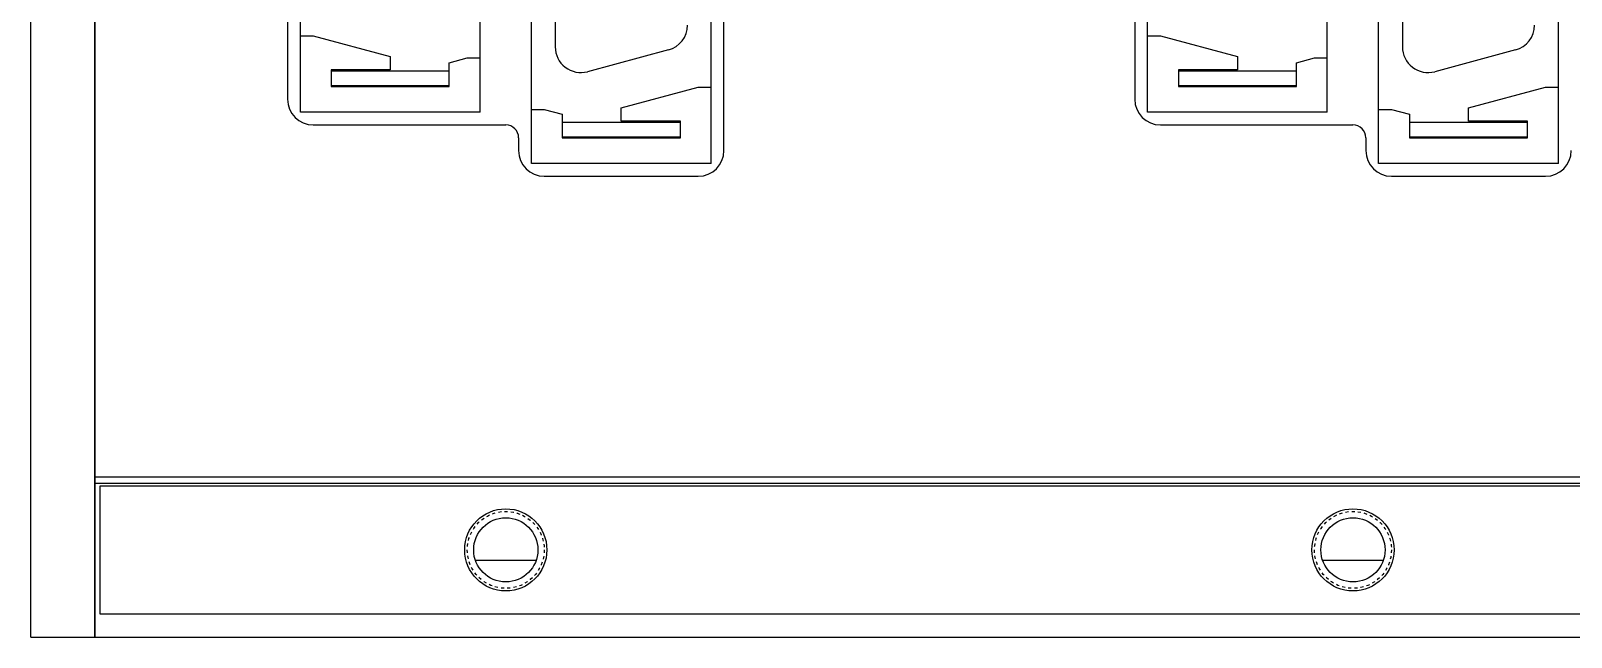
# Model space of a CAD drawing. Header units: inches. Extents: x 1 to 535, y 7 to 137.
# Drawn here: x 0.7 to 60.7, y 6.8 to 30.4 of the extents above; entities that cross this region are included whole.
import ezdxf

# ---------------------------------------------------------------- set-up
doc = ezdxf.new("R2010")
doc.units = ezdxf.units.IN
doc.header["$LTSCALE"] = 1.21
doc.header["$MEASUREMENT"] = 0
doc.linetypes.add('HIDDEN', pattern=[0.2, 0.1, -0.1])
for name, color, linetype in [('BSE72G_4_002DXF_CONTINUOUS_LINE', 7, 'CONTINUOUS'), ('BSEJ712_4_00DXF_CONTINUOUS_LINE', 7, 'CONTINUOUS'), ('BSEJ72G_4_001_DXF_HIDDEN_LINE', 7, 'CONTINUOUS'), ('BSEJ72G_4_00DXF_CONTINUOUS_LINE', 7, 'CONTINUOUS'), ('TE_1734101_5DXF_CONTINUOUS_LINE', 7, 'CONTINUOUS')]:
    doc.layers.add(name, color=color, linetype=linetype)

msp = doc.modelspace()

# ---------------------------------------------------------------- linework, layer by layer
at = {"layer": 'BSE72G_4_002DXF_CONTINUOUS_LINE', "color": 7, "linetype": 'Continuous'}
for p, q in [((10.703, 69.824), (10.703, 27.724)), ((43.703, 69.824), (43.703, 27.724)), ((27.703, 25.724), (27.703, 67.824)), ((11.703, 26.724), (19.203, 26.724)), ((44.703, 26.724), (52.203, 26.724)), ((19.703, 26.224), (19.703, 25.724)), ((52.703, 26.224), (52.703, 25.724)), ((20.703, 24.724), (26.703, 24.724)), ((53.703, 24.724), (59.703, 24.724)), ((3.203, 13.024), (530.203, 13.024))]:
    msp.add_line(p, q, dxfattribs=at)
for centre, radius, start, end in [((11.703, 27.724), 1, 180, 270), ((44.703, 27.724), 1, 180, 270), ((19.203, 26.224), 0.5, 0, 90), ((52.203, 26.224), 0.5, 0, 90), ((20.703, 25.724), 1, 180, 270), ((26.703, 25.724), 1, 270, 0), ((53.703, 25.724), 1, 180, 270), ((59.703, 25.724), 1, 270, 0)]:
    msp.add_arc(centre, radius, start, end, dxfattribs=at)
at = {"layer": 'BSEJ712_4_00DXF_CONTINUOUS_LINE', "color": 7, "linetype": 'Continuous'}
for p, q in [((0.703, 6.774), (0.703, 136.774)), ((3.203, 136.774), (3.203, 6.774)), ((3.203, 6.774), (3.203, 136.774)), ((0.703, 6.774), (3.203, 6.774))]:
    msp.add_line(p, q, dxfattribs=at)
at = {"layer": 'BSEJ72G_4_001_DXF_HIDDEN_LINE', "color": 8, "linetype": 'HIDDEN'}
for centre in [(19.203, 10.174), (52.203, 10.174)]:
    msp.add_circle(centre, 1.5, dxfattribs=at)
at = {"layer": 'BSEJ72G_4_00DXF_CONTINUOUS_LINE', "color": 7, "linetype": 'Continuous'}
for p, q in [((3.203, 12.774), (530.203, 12.774)), ((3.403, 7.674), (3.403, 12.674)), ((3.403, 12.674), (530.003, 12.674)), ((18.022, 9.774), (20.383, 9.774)), ((51.022, 9.774), (53.383, 9.774)), ((530.003, 7.674), (3.403, 7.674)), ((3.203, 6.774), (530.203, 6.774))]:
    msp.add_line(p, q, dxfattribs=at)
for centre, radius in [((19.203, 10.174), 1.6), ((19.203, 10.174), 1.25), ((52.203, 10.174), 1.6), ((52.203, 10.174), 1.25)]:
    msp.add_circle(centre, radius, dxfattribs=at)
for centre, start, end in [((18.196, 11.394), 263.59892, 269.99784), ((20.21, 11.394), 270.00216, 276.40108), ((51.196, 11.394), 263.59892, 269.99784), ((53.21, 11.394), 270.00216, 276.40108)]:
    msp.add_arc(centre, 1.62, start, end, dxfattribs=at)
at = {"layer": 'TE_1734101_5DXF_CONTINUOUS_LINE', "color": 7, "linetype": 'Continuous'}
for p, q in [((21.128, 63.784), (21.128, 29.764)), ((54.128, 63.784), (54.128, 29.764)), ((18.203, 27.224), (18.203, 58.014)), ((51.203, 27.224), (51.203, 58.014)), ((11.203, 27.224), (11.203, 49.324)), ((44.203, 27.224), (44.203, 49.324)), ((27.203, 25.224), (27.203, 32.224)), ((60.203, 25.224), (60.203, 32.224)), ((20.203, 25.224), (20.203, 31.534)), ((53.203, 25.224), (53.203, 31.534)), ((11.203, 30.194), (11.703, 30.194)), ((11.703, 30.194), (14.703, 29.391)), ((44.203, 30.194), (44.703, 30.194)), ((44.703, 30.194), (47.703, 29.391)), ((25.537, 29.642), (22.387, 28.798)), ((58.537, 29.642), (55.387, 28.798)), ((12.403, 28.869), (12.403, 28.219)), ((14.703, 28.869), (12.403, 28.869)), ((12.403, 28.83), (17.003, 28.83)), ((14.703, 29.391), (14.703, 28.869)), ((17.003, 29.144), (17.703, 29.331)), ((17.003, 28.219), (17.003, 29.144)), ((17.703, 29.331), (18.203, 29.331)), ((45.403, 28.869), (45.403, 28.219)), ((47.703, 28.869), (45.403, 28.869)), ((45.403, 28.83), (50.003, 28.83)), ((47.703, 29.391), (47.703, 28.869)), ((50.003, 29.144), (50.703, 29.331)), ((50.003, 28.219), (50.003, 29.144)), ((50.703, 29.331), (51.203, 29.331)), ((12.403, 28.258), (17.003, 28.258)), ((12.403, 28.219), (17.003, 28.219)), ((45.403, 28.258), (50.003, 28.258)), ((45.403, 28.219), (50.003, 28.219)), ((23.703, 27.391), (26.703, 28.194)), ((26.703, 28.194), (27.203, 28.194)), ((56.703, 27.391), (59.703, 28.194)), ((59.703, 28.194), (60.203, 28.194)), ((18.203, 27.224), (11.203, 27.224)), ((20.203, 27.331), (20.703, 27.331)), ((20.703, 27.331), (21.403, 27.144)), ((21.403, 27.144), (21.403, 26.219)), ((23.703, 26.869), (23.703, 27.391)), ((51.203, 27.224), (44.203, 27.224)), ((53.203, 27.331), (53.703, 27.331)), ((53.703, 27.331), (54.403, 27.144)), ((54.403, 27.144), (54.403, 26.219)), ((56.703, 26.869), (56.703, 27.391)), ((21.403, 26.83), (26.003, 26.83)), ((26.003, 26.869), (23.703, 26.869)), ((26.003, 26.219), (26.003, 26.869)), ((54.403, 26.83), (59.003, 26.83)), ((59.003, 26.869), (56.703, 26.869)), ((59.003, 26.219), (59.003, 26.869)), ((21.403, 26.258), (26.003, 26.258)), ((21.403, 26.219), (26.003, 26.219)), ((54.403, 26.258), (59.003, 26.258)), ((54.403, 26.219), (59.003, 26.219)), ((27.203, 25.224), (20.203, 25.224)), ((60.203, 25.224), (53.203, 25.224))]:
    msp.add_line(p, q, dxfattribs=at)
for centre, start, end in [((25.278, 30.608), 285, 0), ((58.278, 30.608), 285, 0), ((22.128, 29.764), 180, 285), ((55.128, 29.764), 180, 285)]:
    msp.add_arc(centre, 1, start, end, dxfattribs=at)

doc.saveas('drawing.dxf')
